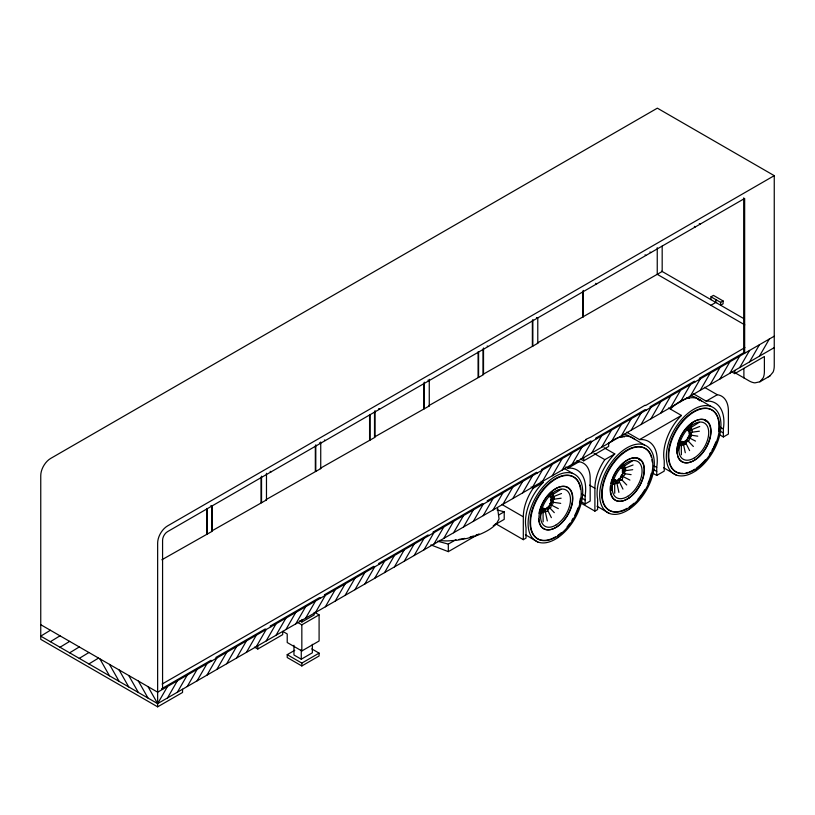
<?xml version="1.0" encoding="UTF-8"?>
<svg xmlns="http://www.w3.org/2000/svg" width="815" height="815" viewBox="0 0 815 815"><rect width="100%" height="100%" fill="white"/><g stroke="black" fill="none" stroke-linecap="round" stroke-linejoin="round"><path stroke-width="1.22" d="M552.672 501.194L553.375 496.671L552.071 492.596M624.259 472.649L624.962 468.126L623.669 464.051M540.202 517.576L540.987 512.757L545.255 511.433L547.313 520.938M611.586 490.233L612.574 484.212L616.843 482.888L618.901 492.392M678.426 450.552L679.211 445.744L683.49 444.409L687.677 440.518M690.641 435.118L691.405 432.296L699.372 431.196M690.224 436.056L689.368 437.92L695.521 441.088M167.503 686.495L157.641 703.62L40.75 636.138L50.387 630.26M167.503 697.925L177.375 680.79M177.375 692.23L187.236 675.095M187.236 686.536L197.108 669.4M197.108 680.841L206.969 663.705M206.969 675.136L216.841 658.011L215.873 657.45L265.201 628.976L266.169 629.526L256.297 646.662M216.841 669.441L226.702 652.316M226.702 663.746L236.564 646.621M236.564 658.051L246.436 640.926M246.436 652.357L256.297 635.231M266.169 640.967L276.03 623.832M276.03 635.272L285.892 618.137M285.892 629.577L295.764 612.442M295.764 623.883L305.625 606.747M305.625 618.178L315.497 601.052M315.497 612.483L325.358 595.357L324.401 594.797L373.728 566.323L374.686 566.873L364.825 584.009M325.358 606.788L335.22 589.663M335.22 601.093L345.091 583.968M345.091 595.398L354.953 578.263M354.953 589.703L364.825 572.568M374.686 578.314L384.558 561.178M384.558 572.619L394.419 555.484M394.419 566.914L404.281 549.789M404.281 561.219L414.152 544.094M414.152 555.524L424.014 538.399M424.014 549.83L433.886 532.704L432.918 532.144L482.246 503.66L483.214 504.22L473.342 521.356M433.886 544.135L443.747 526.999M443.747 538.44L453.609 521.305M453.609 532.745L463.48 515.61M463.48 527.05L473.342 509.915M483.214 515.651L493.075 498.525M493.075 509.956L502.947 492.831M502.947 504.261L512.808 487.136M512.808 498.566L522.67 481.441M522.67 492.871L532.541 475.736M532.541 487.176L542.403 470.041L541.445 469.491L590.773 441.007L591.731 441.567L581.869 458.692M542.403 481.482L552.275 464.346M552.275 475.787L562.136 458.651M562.136 470.092L571.998 452.957M571.998 464.387L581.869 447.262M591.731 452.997L601.602 435.872M601.602 447.303L611.464 430.177M611.464 441.608L621.336 424.472M621.336 435.913L631.197 418.778M631.197 430.218L641.059 413.083M641.059 424.523L650.93 407.388L649.962 406.838L694.36 381.206L695.327 381.756M650.93 418.829L660.792 401.693M660.792 413.123L670.664 395.998M670.664 407.429L680.525 390.304M680.525 401.734L690.386 384.609M690.386 396.039L700.258 378.914L699.29 378.354L743.688 352.722L744.655 353.282L744.655 198.453L167.503 531.665A6.989 4.034 -60 0 0 162.582 540.233L162.572 689.337L161.614 688.777L210.942 660.303L211.9 660.863M700.258 390.344L710.12 373.209M710.12 384.649L719.991 367.514M719.991 378.955L729.853 361.819M729.853 373.26L739.725 356.124M739.725 367.565L749.586 350.43M749.586 361.86L759.448 344.735M759.448 356.165L769.319 339.04M548.77 508.275L547.436 509.752L551.368 517.647M620.358 479.729L619.023 481.207L622.955 489.102M692.129 423.943L690.305 425.573L691.609 429.648L699.728 426.49M735.13 372.822L749.056 380.86A21.17 12.225 60 0 0 754.924 382.867L759.896 381.787L763.217 377.803A22.83 13.183 60 0 0 764.389 371.518L764.389 356.532L734.753 373.637L731.554 371.762M759.896 381.787L769.757 376.092L773.078 372.109A22.83 13.183 60 0 0 774.25 365.823L774.25 175.653L657.359 108.161L50.611 458.468A13.977 8.069 -60 0 0 40.76 475.583L40.75 639.347L157.641 706.839L182.55 692.455L182.55 689.235M552.998 494.379L561.046 489.295M624.596 465.834L632.634 460.75M691.232 427.355L699.28 422.272M50.387 641.69L60.015 635.822M60.015 647.253L69.652 641.385M69.652 652.815L79.279 646.947M79.279 658.377L88.916 652.509M88.916 663.94L98.544 658.072M774.25 175.653L167.503 525.95A13.977 8.069 -60 0 0 157.652 543.075L157.641 706.839M161.849 559.783L212.216 531.268L212.216 505.891M211.727 505.606L211.727 530.993L266.474 499.941L266.474 473.291M320.733 441.964L320.733 468.615L265.996 499.666L266.474 499.941M374.992 410.638L374.992 437.288L320.254 468.34L320.733 468.615M374.513 411.626L374.513 437.003L429.261 405.962L429.261 379.311M483.519 347.985L483.519 374.635L428.772 405.676L429.261 405.962M483.04 348.973L483.04 374.35L537.778 343.298L537.778 317.921M662.177 246.099L662.177 271.487L537.299 343.023L537.778 343.298M710.986 296.803L713.451 295.387L723.088 300.949L723.088 303.801L720.623 305.228L720.623 302.365L710.986 296.803L710.986 299.665M710.874 305.299L715.804 302.447L715.804 299.584M720.623 302.365L723.088 300.949M162.114 684.04L586.372 439.713L585.842 439.407L591.303 436.86L645.042 405.228L645.572 405.534L744.91 347.567M774.25 336.188L157.641 692.19L40.75 624.698M774.25 347.628L157.641 703.62L148.004 686.627M523.322 516.802A34.892 20.141 -60 0 1 533.255 488.195L543.198 482.46L541.048 481.217M565.804 466.934L567.943 468.167L579.058 461.759A32.773 18.928 -60 0 1 590.162 478.222L590.172 501.082L585.139 503.986L580.861 501.51M299.716 620.765L301.886 622.018L314.213 614.907L314.213 612.371M254.484 647.11L257.795 649.015L282.703 634.63L282.703 631.421M580.504 458.967L583.734 460.832L608.652 446.447L608.652 443.238M297.658 622.426L301.835 624.84L319.093 614.867L319.093 640.998L301.835 650.961L287.216 642.526L287.216 633.958L282.887 631.452M437.523 541.201L448.321 544.084L455.993 539.652M498.729 514.978L504.21 511.82L504.21 519.379L493.248 525.706M614.775 453.904A38.03 21.954 -60 0 0 597.619 499.167L597.599 509.579L594.899 511.137L594.899 488.267A34.892 20.141 -60 0 1 604.842 459.65L614.785 453.914L604.037 447.71M626.654 432.174L639.551 439.621L681.422 415.446L668.534 407.999M719.085 434.497L723.363 436.962L728.396 434.059L728.396 411.188A32.773 18.928 -60 0 0 717.292 394.725L706.177 401.153L693.341 393.737M430.86 544.899L448.321 551.643L479.006 533.927M311.788 648.913L319.093 653.131L319.093 655.994L301.835 665.957L287.216 657.522L287.216 654.659L294.775 650.299M293.95 645.286L293.95 654.995L301.265 659.213L312.359 652.805L312.359 644.308M287.216 654.659L301.835 663.104L319.093 653.131M495.377 523.546L523.312 539.673L526.011 538.124L526.011 527.733A38.03 21.954 -60 0 1 543.187 482.449M652.438 472.955L656.737 475.44L664.235 471.101L664.235 460.709A38.03 21.954 -60 0 1 681.422 415.426M768.25 376.795L769.757 376.092M624.962 468.126L633.082 464.968M553.375 496.671L561.494 493.503M470.163 536.993L473.444 536.025M458.957 539.438L464.621 538.389M624.769 470.775L632.725 469.674M553.181 499.31L561.138 498.21M691.833 435.291L697.752 436.178M625.187 473.77L631.105 474.646M552.417 502.142L560.7 503.375M497.018 509.895L504.21 511.82M622.731 476.398L629.903 480.086M551.144 504.943L558.316 508.631M699.29 223.534L700.258 224.084M694.36 226.376L695.327 226.937M649.962 252.008L650.93 252.569M645.032 254.861L646 255.411M661.637 271.171L744.482 319.001M744.798 324.879L657.247 274.329L657.247 247.679M595.704 283.335L596.672 283.895M704.455 387.329L717.292 394.735M536.504 317.514L537.472 318.074M720.154 427.111L723.363 428.965L723.363 436.962M720.154 431.115L723.363 432.969M646 410.24L645.032 409.68L595.704 438.164L596.672 438.714M487.176 345.998L488.144 346.548M653.508 465.579L656.737 467.433L656.737 475.44M653.508 469.572L656.737 471.437M594.094 453.456L604.842 459.66M576.918 460.526L579.058 461.759M427.987 380.167L428.945 380.727M589.53 485.159L594.899 488.267M581.93 494.135L585.139 495.989L585.139 503.986M581.93 498.138L585.139 499.982M537.472 472.894L536.504 472.333L487.176 500.818L488.144 501.368M580.932 503.069L594.899 511.137M531.105 486.963L533.255 488.205M378.659 408.651L379.617 409.201M501.826 504.404L523.312 516.812L523.312 539.673M324.401 439.978L325.358 440.528M319.46 442.82L320.427 443.38M428.945 535.547L427.987 534.997L378.659 563.471L379.617 564.031M270.132 471.304L271.1 471.865M210.942 505.483L211.9 506.034M320.427 598.2L319.46 597.65L270.132 626.124L271.1 626.684M314.916 612.462L319.093 614.867M697.548 398.586L711.118 406.471M630.912 437.054L644.471 444.949M663.624 467.739L676.144 475.023M563.491 468.034L572.884 473.495M596.988 506.217L609.508 513.501M525.4 534.762L537.92 542.046M686.943 428.69L689.032 429.902M689.317 433.295L691.415 434.507A1.742 1.019 -59.7 0 1 690.417 437.278A1.742 1.019 -59.7 0 1 689.256 435.852A1.742 1.019 -59.7 0 1 691.405 434.517M680.545 441.486L682.634 442.708A1.742 1.019 -59.7 0 1 682.257 444.898A1.742 1.019 -59.7 0 1 680.535 445.438A1.742 1.019 -59.7 0 1 680.922 443.238A1.742 1.019 -59.7 0 1 682.644 442.698M623.404 467.565L625.492 468.778A1.742 1.019 -59.7 0 1 624.504 471.549A1.742 1.019 -59.7 0 1 623.343 470.123A1.742 1.019 -59.7 0 1 625.492 468.788M620.297 467.168L622.395 468.38M622.68 471.773L624.769 472.985A1.742 1.019 -59.7 0 1 623.781 475.756A1.742 1.019 -59.7 0 1 622.619 474.33A1.742 1.019 -59.7 0 1 624.769 472.995M613.899 479.964L615.987 481.176A1.742 1.019 -59.7 0 1 614.999 483.947A1.742 1.019 -59.7 0 1 613.838 482.531A1.742 1.019 -59.7 0 1 615.987 481.186M551.816 496.101L553.905 497.323A1.742 1.019 -59.7 0 1 552.916 500.084A1.742 1.019 -59.7 0 1 551.755 498.668A1.742 1.019 -59.7 0 1 553.905 497.333M548.709 495.703L550.808 496.926M551.093 500.308L553.181 501.531A1.742 1.019 -59.7 0 1 552.193 504.291A1.742 1.019 -59.7 0 1 551.022 502.875A1.742 1.019 -59.7 0 1 553.171 501.541M542.311 508.509L544.4 509.721A1.742 1.019 -59.7 0 1 543.411 512.492A1.742 1.019 -59.7 0 1 542.25 511.066A1.742 1.019 -59.7 0 1 544.4 509.732M543.513 510.2L545.602 511.423M688.481 441.373L693.361 446.477M621.845 479.852L626.715 484.956M549.442 507.541L554.312 512.645M138.377 681.065L148.004 698.058M128.739 675.503L138.377 692.495M119.112 669.94L128.739 686.933M109.475 664.378L119.112 681.371M99.848 658.815L109.475 675.808M685.67 442.728L689.602 450.624M683.49 444.409L685.293 452.733M497.568 507.898L499.055 519.002L496.62 523.403A39.293 15.893 -11.7 0 1 476.561 535.598L467.148 538.399L457.368 540.213L447.904 540.905A36.92 14.935 -11.7 0 1 439.387 540.437M681.289 445.438L681.381 454.811M614.642 483.906L614.734 493.289M543.055 512.452L543.147 521.834M743.891 368.4L743.891 377.875M743.688 197.902L743.688 352.722M734.784 370.407L734.784 373.627M583.734 457.612L583.734 460.832M583.245 290.405L583.245 317.055M582.766 291.393L582.766 316.77M532.847 319.5L532.847 346.151M532.368 320.489L532.368 345.876M478.588 352.1L478.588 377.477M478.099 351.815L478.099 377.202M448.321 544.084L448.321 551.643M424.32 382.154L424.32 408.804M423.841 383.152L423.841 408.529M370.061 414.754L370.061 440.131M369.582 414.478L369.582 439.856M315.802 444.807L315.802 471.457M315.323 445.805L315.323 471.182M301.886 619.482L301.886 622.018M301.835 624.84L301.835 650.961M301.835 663.104L301.835 665.957M301.265 649.504L301.265 659.213M261.544 476.143L261.544 502.794M261.055 477.132L261.055 502.509M257.795 645.796L257.795 649.015M207.275 508.733L207.275 534.12M206.796 508.458L206.796 533.835M716.63 302.579A1.467 0.846 0 0 1 715.57 301.968M567.953 468.146A41.585 24.012 -60 0 1 585.109 495.999M539 513.297A23.839 13.845 -59.6 0 1 565.936 486.83A23.839 13.845 -59.6 0 1 563.328 520.989A23.839 13.845 -59.6 0 1 538.603 518.605M545.225 510.628A1.752 1.019 -59.6 0 1 543.992 510.322M543.972 509.599A1.752 1.019 -59.6 0 1 544.267 508.774M549.585 496.274A1.752 1.019 -59.6 0 1 549.208 495.123M541.527 509.09A1.752 1.019 -59.6 0 1 543.096 509.874M542.25 511.402A1.752 1.019 -59.6 0 1 540.702 511.341M543.788 508.142A7.06 4.095 -59.6 0 1 541.486 508.071M548.77 507.388A1.752 1.019 -59.6 0 1 547.211 507.338M552.264 496.345A1.752 1.019 -59.6 0 1 552.611 496.773M551.47 499.269A1.752 1.019 -59.6 0 1 550.583 499.401M550.512 497.425A1.752 1.019 -59.6 0 1 551.052 496.722M550.634 500.685A1.752 1.019 -59.6 0 1 551.898 501.704M551.052 503.232A1.752 1.019 -59.6 0 1 549.636 503.446M555.453 536.881A35.789 20.64 -59.8 0 1 530.096 523.75A35.789 20.64 -59.8 0 1 553.141 480.045A35.789 20.64 -59.8 0 1 580.514 489.367M580.361 498.352A35.789 20.64 -59.8 0 1 579.424 503.13M578.008 507.847A35.789 20.64 -59.8 0 1 574.809 515.274M573.118 518.34A35.789 20.64 -59.8 0 1 571.896 520.347M569.94 523.23A35.789 20.64 -59.8 0 1 567.108 526.847M561.372 532.633A35.789 20.64 -59.8 0 1 557.654 535.496M540.61 511.433A1.742 1.019 -59.7 0 0 541.894 510.119A1.742 1.019 -59.7 0 0 541.914 508.519A1.742 1.019 -59.7 0 0 541.445 508.285M550.604 493.584A1.742 1.019 -59.7 0 1 550.573 493.971M550.461 494.389A1.742 1.019 -59.7 0 1 548.79 495.958M548.658 496.325A7.019 4.075 -59.7 0 1 549.575 505.269A7.019 4.075 -59.7 0 1 541.608 507.164M706.187 401.133A41.585 24.012 -60 0 1 723.343 428.975M639.551 439.601A41.585 24.012 -60 0 1 656.717 467.443M620.246 467.779A7.019 4.075 -59.7 0 1 621.162 476.724A7.019 4.075 -59.7 0 1 613.196 478.629M686.913 398.423A36.064 20.833 -60 0 1 689.307 398.372M686.424 398.148A36.064 20.833 -60 0 1 688.828 398.097M690.346 395.856A38.58 22.29 -60 0 1 699.535 400.746M681.951 433.926A23.839 13.845 -59.6 0 1 707.634 421.987A23.839 13.845 -59.6 0 1 701.297 454.271A23.839 13.845 -59.6 0 1 677.591 456.166M677.061 453.986A23.839 13.845 -59.6 0 1 677.234 446.274M677.448 445.163A23.839 13.845 -59.6 0 1 681.34 435.006M683.133 443.757A1.752 1.019 -59.6 0 1 682.838 443.798M682.175 442.973A1.752 1.019 -59.6 0 1 682.746 441.373M687.391 429.362A7.06 4.095 -59.6 0 1 687.942 430.412M687.809 429.25A1.752 1.019 -59.6 0 1 687.463 428.822M680.077 441.832A1.752 1.019 -59.6 0 1 681.33 442.851M680.168 444.623A1.752 1.019 -59.6 0 1 679.272 444.756M690.702 429.485A1.752 1.019 -59.6 0 1 690.845 429.75M689.378 432.398A1.752 1.019 -59.6 0 1 689.082 432.449M688.41 431.614A1.752 1.019 -59.6 0 1 688.991 430.025M689.928 429.301A1.752 1.019 -59.6 0 1 690.499 429.322M687.473 437.686A1.752 1.019 -59.6 0 1 687.84 438.837M686.668 440.609A1.752 1.019 -59.6 0 1 685.568 440.569M689.184 433.509A1.752 1.019 -59.6 0 1 690.132 434.68M688.96 436.453A1.752 1.019 -59.6 0 1 688.339 436.646M683.001 473.362A35.789 20.64 -59.8 0 1 676.46 429.261A35.789 20.64 -59.8 0 1 717.414 416.934M717.77 417.922A35.789 20.64 -59.8 0 1 718.586 431.329M715.855 441.893A35.789 20.64 -59.8 0 1 713.563 447.211M713.043 448.25A35.789 20.64 -59.8 0 1 711.943 450.298M710.751 452.335A35.789 20.64 -59.8 0 1 709.488 454.312M705.342 459.823A35.789 20.64 -59.8 0 1 696.815 467.82M694.788 469.196A35.789 20.64 -59.8 0 1 689.296 471.977M688.227 472.354A35.789 20.64 -59.8 0 1 686.087 472.945M705.057 420.122A23.9 13.784 -59.8 0 1 706.208 421.63M670.704 408.753A38.58 22.25 -59.8 0 1 701.532 401M620.266 436.901A36.064 20.833 -60 0 1 622.66 436.85M619.787 436.626A36.064 20.833 -60 0 1 624.443 436.881M623.699 434.334A38.58 22.29 -60 0 1 629.323 436.127M613.298 479.811A1.742 1.019 -59.7 0 1 613.624 481.166A1.742 1.019 -59.7 0 1 612.513 482.735M622.049 465.844A1.742 1.019 -59.7 0 1 620.684 467.362M612.564 477.967A23.839 13.845 -59.6 0 1 640.824 460.292A23.839 13.845 -59.6 0 1 631.024 496.315A23.839 13.845 -59.6 0 1 610.415 485.842M610.812 483.641A23.839 13.845 -59.6 0 1 612.126 479.098M616.823 482.083A1.752 1.019 -59.6 0 1 615.722 482.042M615.529 481.441A1.752 1.019 -59.6 0 1 615.671 480.646M623.057 464.835A1.752 1.019 -59.6 0 1 623.22 465.823M621.173 467.728A1.752 1.019 -59.6 0 1 620.796 466.577M613.43 480.3A1.752 1.019 -59.6 0 1 614.693 481.329M613.838 482.857A1.752 1.019 -59.6 0 1 612.422 483.061M612.381 481.665A1.752 1.019 -59.6 0 1 612.564 481.257M620.561 476.092A1.752 1.019 -59.6 0 1 621.193 477.315M620.347 478.843A1.752 1.019 -59.6 0 1 618.789 478.792M615.407 479.587A7.06 4.095 -59.6 0 1 613.104 479.526M622.966 467.932A1.752 1.019 -59.6 0 1 624.229 468.951M623.057 470.724A1.752 1.019 -59.6 0 1 622.171 470.856M622.354 468.503A1.752 1.019 -59.6 0 1 622.64 468.177M622.222 472.14A1.752 1.019 -59.6 0 1 623.485 473.158M622.64 474.687A1.752 1.019 -59.6 0 1 621.427 475.064M627.041 508.336A35.789 20.64 -59.8 0 1 601.755 496.437A35.789 20.64 -59.8 0 1 622.517 453.12A35.789 20.64 -59.8 0 1 651.44 457.439M651.929 459.66A35.789 20.64 -59.8 0 1 652.224 462.013M651.297 473.372A35.789 20.64 -59.8 0 1 649.952 478.242M649.596 479.302A35.789 20.64 -59.8 0 1 647.905 483.58M644.716 489.795A35.789 20.64 -59.8 0 1 637.951 499.157M633.876 503.283A35.789 20.64 -59.8 0 1 629.241 506.961M638.41 458.601A23.9 13.784 -59.8 0 1 639.571 460.108M608.357 443.38A38.58 22.25 -59.8 0 1 611.005 441.435M612.014 440.772A38.58 22.25 -59.8 0 1 634.895 439.479M680.148 441.506A1.742 1.019 -59.7 0 1 680.209 442.891A1.742 1.019 -59.7 0 1 679.16 444.257M688.695 427.366A1.742 1.019 -59.7 0 1 687.33 428.884M686.882 429.301A7.019 4.075 -59.7 0 1 687.809 438.256A7.019 4.075 -59.7 0 1 679.832 440.151M477.967 534.487A36.441 14.741 -11.7 0 1 475.624 535.374M556.176 524.88A20.966 12.174 -59.6 0 0 568.147 491.781A20.966 12.174 -59.6 0 0 542.332 507.765A20.966 12.174 -59.6 0 0 556.176 524.88M558.183 535.74A35.789 20.64 -59.8 0 0 576.582 479.261A35.789 20.64 -59.8 0 0 532.878 509.141A35.789 20.64 -59.8 0 0 558.183 535.74M557.419 526.551A23.9 13.784 -59.8 0 0 569.705 488.817A23.9 13.784 -59.8 0 0 540.518 508.774A23.9 13.784 -59.8 0 0 557.419 526.551M557.878 537.625A38.58 22.25 -59.8 0 0 577.713 476.734A38.58 22.25 -59.8 0 0 530.606 508.947A38.58 22.25 -59.8 0 0 557.878 537.625M549.911 508.448A1.752 1.019 -59.7 0 0 550.909 505.687A1.752 1.019 -59.7 0 0 548.76 507.032A1.752 1.019 -59.7 0 0 549.911 508.448M546.702 511.453A1.742 1.019 -59.7 0 0 547.69 508.692A1.742 1.019 -59.7 0 0 545.541 510.037A1.742 1.019 -59.7 0 0 546.702 511.453M551.908 496.956A1.742 1.019 -59.7 0 0 552.896 494.206A1.742 1.019 -59.7 0 0 550.746 495.54A1.742 1.019 -59.7 0 0 551.908 496.956M694.4 457.857A20.966 12.174 -59.6 0 0 706.381 424.768A20.966 12.174 -59.6 0 0 680.556 440.742A20.966 12.174 -59.6 0 0 694.4 457.857M696.418 468.727A35.789 20.64 -59.8 0 0 714.816 412.247A35.789 20.64 -59.8 0 0 671.112 442.117A35.789 20.64 -59.8 0 0 696.418 468.727M695.653 459.528A23.9 13.784 -59.8 0 0 707.94 421.803A23.9 13.784 -59.8 0 0 678.752 441.761A23.9 13.784 -59.8 0 0 695.653 459.528M696.112 470.612A38.58 22.25 -59.8 0 0 715.947 409.711A38.58 22.25 -59.8 0 0 668.84 441.924A38.58 22.25 -59.8 0 0 696.112 470.612M618.29 482.908A1.742 1.019 -59.7 0 0 619.278 480.147A1.742 1.019 -59.7 0 0 617.128 481.492A1.742 1.019 -59.7 0 0 618.29 482.908M621.499 479.903A1.752 1.019 -59.7 0 0 622.497 477.152A1.752 1.019 -59.7 0 0 620.347 478.487A1.752 1.019 -59.7 0 0 621.499 479.903M623.495 468.421A1.742 1.019 -59.7 0 0 624.484 465.66A1.742 1.019 -59.7 0 0 622.334 466.995A1.742 1.019 -59.7 0 0 623.495 468.421M627.764 496.335A20.966 12.174 -59.6 0 0 639.734 463.246A20.966 12.174 -59.6 0 0 613.919 479.22A20.966 12.174 -59.6 0 0 627.764 496.335M629.771 507.195A35.789 20.64 -59.8 0 0 648.17 450.715A35.789 20.64 -59.8 0 0 604.475 480.595A35.789 20.64 -59.8 0 0 629.771 507.195M629.007 498.006A23.9 13.784 -59.8 0 0 641.293 460.281A23.9 13.784 -59.8 0 0 612.106 480.229A23.9 13.784 -59.8 0 0 629.007 498.006M629.465 509.08A38.58 22.25 -59.8 0 0 649.311 448.189A38.58 22.25 -59.8 0 0 602.193 480.402A38.58 22.25 -59.8 0 0 629.465 509.08M688.145 441.435A1.752 1.019 -59.7 0 0 689.133 438.674A1.752 1.019 -59.7 0 0 686.984 440.008A1.752 1.019 -59.7 0 0 688.145 441.435M684.936 444.44A1.742 1.019 -59.7 0 0 685.924 441.679A1.742 1.019 -59.7 0 0 683.775 443.014A1.742 1.019 -59.7 0 0 684.936 444.44M691.151 433.071A1.742 1.019 -59.7 0 0 692.139 430.31A1.742 1.019 -59.7 0 0 689.989 431.644A1.742 1.019 -59.7 0 0 691.151 433.071M690.132 429.943A1.742 1.019 -59.7 0 0 691.12 427.182A1.742 1.019 -59.7 0 0 688.97 428.527A1.742 1.019 -59.7 0 0 690.132 429.943"/></g></svg>
